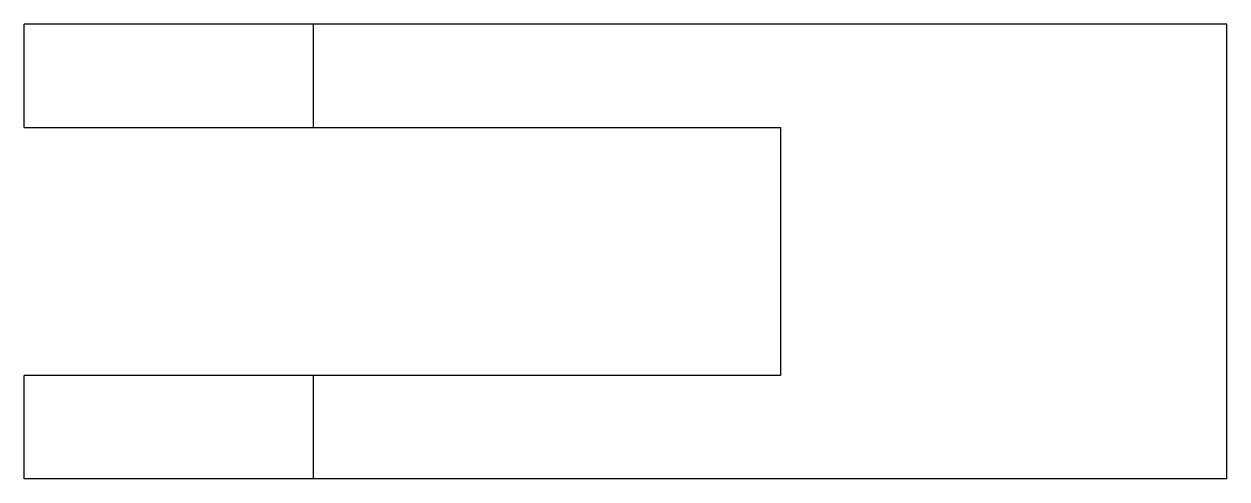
# Model space of a CAD drawing. Header units: metres. Extents: x -16.6 to 41.6, y -22 to 0.
import ezdxf

# ---------------------------------------------------------------- set-up
doc = ezdxf.new("R2010")
doc.units = ezdxf.units.M

msp = doc.modelspace()

# ---------------------------------------------------------------- linework, layer by layer
for points in [[(-16.6, -5), (-16.6, -4.9), (-16.6, -4.8), (-16.6, -4.7), (-16.6, -4.6), (-16.6, -4.5), (-16.6, -4.4), (-16.6, -4.3), (-16.6, -4.2), (-16.6, -4.1), (-16.6, -4), (-16.6, -3.9), (-16.6, -3.8), (-16.6, -3.7), (-16.6, -3.6), (-16.6, -3.5), (-16.6, -3.4), (-16.6, -3.3), (-16.6, -3.2), (-16.6, -3.1), (-16.6, -3), (-16.6, -2.9), (-16.6, -2.8), (-16.6, -2.7), (-16.6, -2.6), (-16.6, -2.5), (-16.6, -2.4), (-16.6, -2.3), (-16.6, -2.2), (-16.6, -2.1), (-16.6, -2), (-16.6, -1.9), (-16.6, -1.8), (-16.6, -1.7), (-16.6, -1.6), (-16.6, -1.5), (-16.6, -1.4), (-16.6, -1.3), (-16.6, -1.2), (-16.6, -1.1), (-16.6, -1), (-16.6, -0.9), (-16.6, -0.8), (-16.6, -0.7), (-16.6, -0.6), (-16.6, -0.5), (-16.6, -0.4), (-16.6, -0.3), (-16.6, -0.2), (-16.6, -0.1), (-16.6, 0)], [(-2.6, 0), (-2.649, 0), (-2.698, 0), (-2.747, 0), (-2.838, 0), (-2.983, 0), (-3.128, 0), (-3.273, 0), (-3.493, 0), (-3.727, 0), (-3.96, 0), (-4.216, 0), (-4.526, 0), (-4.837, 0), (-5.147, 0), (-5.501, 0), (-5.873, 0), (-6.244, 0), (-6.622, 0), (-7.036, 0), (-7.451, 0), (-7.865, 0), (-8.292, 0), (-8.728, 0), (-9.164, 0), (-9.6, 0), (-10.036, 0), (-10.472, 0), (-10.908, 0), (-11.335, 0), (-11.749, 0), (-12.164, 0), (-12.578, 0), (-12.956, 0), (-13.327, 0), (-13.699, 0), (-14.053, 0), (-14.363, 0), (-14.674, 0), (-14.984, 0), (-15.24, 0), (-15.473, 0), (-15.707, 0), (-15.927, 0), (-16.072, 0), (-16.217, 0), (-16.362, 0), (-16.453, 0), (-16.502, 0), (-16.551, 0), (-16.6, 0)], [(-2.6, -5), (-2.6, -4.9), (-2.6, -4.8), (-2.6, -4.7), (-2.6, -4.6), (-2.6, -4.5), (-2.6, -4.4), (-2.6, -4.3), (-2.6, -4.2), (-2.6, -4.1), (-2.6, -4), (-2.6, -3.9), (-2.6, -3.8), (-2.6, -3.7), (-2.6, -3.6), (-2.6, -3.5), (-2.6, -3.4), (-2.6, -3.3), (-2.6, -3.2), (-2.6, -3.1), (-2.6, -3), (-2.6, -2.9), (-2.6, -2.8), (-2.6, -2.7), (-2.6, -2.6), (-2.6, -2.5), (-2.6, -2.4), (-2.6, -2.3), (-2.6, -2.2), (-2.6, -2.1), (-2.6, -2), (-2.6, -1.9), (-2.6, -1.8), (-2.6, -1.7), (-2.6, -1.6), (-2.6, -1.5), (-2.6, -1.4), (-2.6, -1.3), (-2.6, -1.2), (-2.6, -1.1), (-2.6, -1), (-2.6, -0.9), (-2.6, -0.8), (-2.6, -0.7), (-2.6, -0.6), (-2.6, -0.5), (-2.6, -0.4), (-2.6, -0.3), (-2.6, -0.2), (-2.6, -0.1), (-2.6, 0)], [(41.6, 0), (40.716, 0), (39.832, 0), (38.948, 0), (38.064, 0), (37.18, 0), (36.296, 0), (35.412, 0), (34.528, 0), (33.644, 0), (32.76, 0), (31.876, 0), (30.992, 0), (30.108, 0), (29.224, 0), (28.34, 0), (27.456, 0), (26.572, 0), (25.688, 0), (24.804, 0), (23.92, 0), (23.036, 0), (22.152, 0), (21.268, 0), (20.384, 0), (19.5, 0), (18.616, 0), (17.732, 0), (16.848, 0), (15.964, 0), (15.08, 0), (14.196, 0), (13.312, 0), (12.428, 0), (11.544, 0), (10.66, 0), (9.776, 0), (8.892, 0), (8.008, 0), (7.124, 0), (6.24, 0), (5.356, 0), (4.472, 0), (3.588, 0), (2.704, 0), (1.82, 0), (0.936, 0), (0.052, 0), (-0.832, 0), (-1.716, 0), (-2.6, 0)], [(41.6, -22), (41.6, -21.56), (41.6, -21.12), (41.6, -20.68), (41.6, -20.24), (41.6, -19.8), (41.6, -19.36), (41.6, -18.92), (41.6, -18.48), (41.6, -18.04), (41.6, -17.6), (41.6, -17.16), (41.6, -16.72), (41.6, -16.28), (41.6, -15.84), (41.6, -15.4), (41.6, -14.96), (41.6, -14.52), (41.6, -14.08), (41.6, -13.64), (41.6, -13.2), (41.6, -12.76), (41.6, -12.32), (41.6, -11.88), (41.6, -11.44), (41.6, -11), (41.6, -10.56), (41.6, -10.12), (41.6, -9.68), (41.6, -9.24), (41.6, -8.8), (41.6, -8.36), (41.6, -7.92), (41.6, -7.48), (41.6, -7.04), (41.6, -6.6), (41.6, -6.16), (41.6, -5.72), (41.6, -5.28), (41.6, -4.84), (41.6, -4.4), (41.6, -3.96), (41.6, -3.52), (41.6, -3.08), (41.6, -2.64), (41.6, -2.2), (41.6, -1.76), (41.6, -1.32), (41.6, -0.88), (41.6, -0.44), (41.6, 0)], [(-16.6, -5), (-16.551, -5), (-16.502, -5), (-16.453, -5), (-16.362, -5), (-16.217, -5), (-16.072, -5), (-15.927, -5), (-15.707, -5), (-15.473, -5), (-15.24, -5), (-14.984, -5), (-14.674, -5), (-14.363, -5), (-14.053, -5), (-13.699, -5), (-13.327, -5), (-12.956, -5), (-12.578, -5), (-12.164, -5), (-11.749, -5), (-11.335, -5), (-10.908, -5), (-10.472, -5), (-10.036, -5), (-9.6, -5), (-9.164, -5), (-8.728, -5), (-8.292, -5), (-7.865, -5), (-7.451, -5), (-7.036, -5), (-6.622, -5), (-6.244, -5), (-5.873, -5), (-5.501, -5), (-5.147, -5), (-4.837, -5), (-4.526, -5), (-4.216, -5), (-3.96, -5), (-3.727, -5), (-3.493, -5), (-3.273, -5), (-3.128, -5), (-2.983, -5), (-2.838, -5), (-2.747, -5), (-2.698, -5), (-2.649, -5), (-2.6, -5)], [(-2.6, -5), (-2.148, -5), (-1.696, -5), (-1.244, -5), (-0.792, -5), (-0.34, -5), (0.112, -5), (0.564, -5), (1.016, -5), (1.468, -5), (1.92, -5), (2.372, -5), (2.824, -5), (3.276, -5), (3.728, -5), (4.18, -5), (4.632, -5), (5.084, -5), (5.536, -5), (5.988, -5), (6.44, -5), (6.892, -5), (7.344, -5), (7.796, -5), (8.248, -5), (8.7, -5), (9.152, -5), (9.604, -5), (10.056, -5), (10.508, -5), (10.96, -5), (11.412, -5), (11.864, -5), (12.316, -5), (12.768, -5), (13.22, -5), (13.672, -5), (14.124, -5), (14.576, -5), (15.028, -5), (15.48, -5), (15.932, -5), (16.384, -5), (16.836, -5), (17.288, -5), (17.74, -5), (18.192, -5), (18.644, -5), (19.096, -5), (19.548, -5), (20, -5)], [(20, -5), (20, -5.24), (20, -5.48), (20, -5.72), (20, -5.96), (20, -6.2), (20, -6.44), (20, -6.68), (20, -6.92), (20, -7.16), (20, -7.4), (20, -7.64), (20, -7.88), (20, -8.12), (20, -8.36), (20, -8.6), (20, -8.84), (20, -9.08), (20, -9.32), (20, -9.56), (20, -9.8), (20, -10.04), (20, -10.28), (20, -10.52), (20, -10.76), (20, -11), (20, -11.24), (20, -11.48), (20, -11.72), (20, -11.96), (20, -12.2), (20, -12.44), (20, -12.68), (20, -12.92), (20, -13.16), (20, -13.4), (20, -13.64), (20, -13.88), (20, -14.12), (20, -14.36), (20, -14.6), (20, -14.84), (20, -15.08), (20, -15.32), (20, -15.56), (20, -15.8), (20, -16.04), (20, -16.28), (20, -16.52), (20, -16.76), (20, -17)], [(-2.6, -17), (-2.649, -17), (-2.698, -17), (-2.747, -17), (-2.838, -17), (-2.983, -17), (-3.128, -17), (-3.273, -17), (-3.493, -17), (-3.727, -17), (-3.96, -17), (-4.216, -17), (-4.526, -17), (-4.837, -17), (-5.147, -17), (-5.501, -17), (-5.873, -17), (-6.244, -17), (-6.622, -17), (-7.036, -17), (-7.451, -17), (-7.865, -17), (-8.292, -17), (-8.728, -17), (-9.164, -17), (-9.6, -17), (-10.036, -17), (-10.472, -17), (-10.908, -17), (-11.335, -17), (-11.749, -17), (-12.164, -17), (-12.578, -17), (-12.956, -17), (-13.327, -17), (-13.699, -17), (-14.053, -17), (-14.363, -17), (-14.674, -17), (-14.984, -17), (-15.24, -17), (-15.473, -17), (-15.707, -17), (-15.927, -17), (-16.072, -17), (-16.217, -17), (-16.362, -17), (-16.453, -17), (-16.502, -17), (-16.551, -17), (-16.6, -17)], [(-16.6, -22), (-16.6, -21.9), (-16.6, -21.8), (-16.6, -21.7), (-16.6, -21.6), (-16.6, -21.5), (-16.6, -21.4), (-16.6, -21.3), (-16.6, -21.2), (-16.6, -21.1), (-16.6, -21), (-16.6, -20.9), (-16.6, -20.8), (-16.6, -20.7), (-16.6, -20.6), (-16.6, -20.5), (-16.6, -20.4), (-16.6, -20.3), (-16.6, -20.2), (-16.6, -20.1), (-16.6, -20), (-16.6, -19.9), (-16.6, -19.8), (-16.6, -19.7), (-16.6, -19.6), (-16.6, -19.5), (-16.6, -19.4), (-16.6, -19.3), (-16.6, -19.2), (-16.6, -19.1), (-16.6, -19), (-16.6, -18.9), (-16.6, -18.8), (-16.6, -18.7), (-16.6, -18.6), (-16.6, -18.5), (-16.6, -18.4), (-16.6, -18.3), (-16.6, -18.2), (-16.6, -18.1), (-16.6, -18), (-16.6, -17.9), (-16.6, -17.8), (-16.6, -17.7), (-16.6, -17.6), (-16.6, -17.5), (-16.6, -17.4), (-16.6, -17.3), (-16.6, -17.2), (-16.6, -17.1), (-16.6, -17)], [(20, -17), (19.548, -17), (19.096, -17), (18.644, -17), (18.192, -17), (17.74, -17), (17.288, -17), (16.836, -17), (16.384, -17), (15.932, -17), (15.48, -17), (15.028, -17), (14.576, -17), (14.124, -17), (13.672, -17), (13.22, -17), (12.768, -17), (12.316, -17), (11.864, -17), (11.412, -17), (10.96, -17), (10.508, -17), (10.056, -17), (9.604, -17), (9.152, -17), (8.7, -17), (8.248, -17), (7.796, -17), (7.344, -17), (6.892, -17), (6.44, -17), (5.988, -17), (5.536, -17), (5.084, -17), (4.632, -17), (4.18, -17), (3.728, -17), (3.276, -17), (2.824, -17), (2.372, -17), (1.92, -17), (1.468, -17), (1.016, -17), (0.564, -17), (0.112, -17), (-0.34, -17), (-0.792, -17), (-1.244, -17), (-1.696, -17), (-2.148, -17), (-2.6, -17)], [(-2.6, -22), (-2.6, -21.9), (-2.6, -21.8), (-2.6, -21.7), (-2.6, -21.6), (-2.6, -21.5), (-2.6, -21.4), (-2.6, -21.3), (-2.6, -21.2), (-2.6, -21.1), (-2.6, -21), (-2.6, -20.9), (-2.6, -20.8), (-2.6, -20.7), (-2.6, -20.6), (-2.6, -20.5), (-2.6, -20.4), (-2.6, -20.3), (-2.6, -20.2), (-2.6, -20.1), (-2.6, -20), (-2.6, -19.9), (-2.6, -19.8), (-2.6, -19.7), (-2.6, -19.6), (-2.6, -19.5), (-2.6, -19.4), (-2.6, -19.3), (-2.6, -19.2), (-2.6, -19.1), (-2.6, -19), (-2.6, -18.9), (-2.6, -18.8), (-2.6, -18.7), (-2.6, -18.6), (-2.6, -18.5), (-2.6, -18.4), (-2.6, -18.3), (-2.6, -18.2), (-2.6, -18.1), (-2.6, -18), (-2.6, -17.9), (-2.6, -17.8), (-2.6, -17.7), (-2.6, -17.6), (-2.6, -17.5), (-2.6, -17.4), (-2.6, -17.3), (-2.6, -17.2), (-2.6, -17.1), (-2.6, -17)], [(-2.6, -22), (-2.649, -22), (-2.698, -22), (-2.747, -22), (-2.838, -22), (-2.983, -22), (-3.128, -22), (-3.273, -22), (-3.493, -22), (-3.727, -22), (-3.96, -22), (-4.216, -22), (-4.526, -22), (-4.837, -22), (-5.147, -22), (-5.501, -22), (-5.873, -22), (-6.244, -22), (-6.622, -22), (-7.036, -22), (-7.451, -22), (-7.865, -22), (-8.292, -22), (-8.728, -22), (-9.164, -22), (-9.6, -22), (-10.036, -22), (-10.472, -22), (-10.908, -22), (-11.335, -22), (-11.749, -22), (-12.164, -22), (-12.578, -22), (-12.956, -22), (-13.327, -22), (-13.699, -22), (-14.053, -22), (-14.363, -22), (-14.674, -22), (-14.984, -22), (-15.24, -22), (-15.473, -22), (-15.707, -22), (-15.927, -22), (-16.072, -22), (-16.217, -22), (-16.362, -22), (-16.453, -22), (-16.502, -22), (-16.551, -22), (-16.6, -22)], [(41.6, -22), (40.716, -22), (39.832, -22), (38.948, -22), (38.064, -22), (37.18, -22), (36.296, -22), (35.412, -22), (34.528, -22), (33.644, -22), (32.76, -22), (31.876, -22), (30.992, -22), (30.108, -22), (29.224, -22), (28.34, -22), (27.456, -22), (26.572, -22), (25.688, -22), (24.804, -22), (23.92, -22), (23.036, -22), (22.152, -22), (21.268, -22), (20.384, -22), (19.5, -22), (18.616, -22), (17.732, -22), (16.848, -22), (15.964, -22), (15.08, -22), (14.196, -22), (13.312, -22), (12.428, -22), (11.544, -22), (10.66, -22), (9.776, -22), (8.892, -22), (8.008, -22), (7.124, -22), (6.24, -22), (5.356, -22), (4.472, -22), (3.588, -22), (2.704, -22), (1.82, -22), (0.936, -22), (0.052, -22), (-0.832, -22), (-1.716, -22), (-2.6, -22)]]:
    msp.add_lwpolyline(points)

doc.saveas('drawing.dxf')
